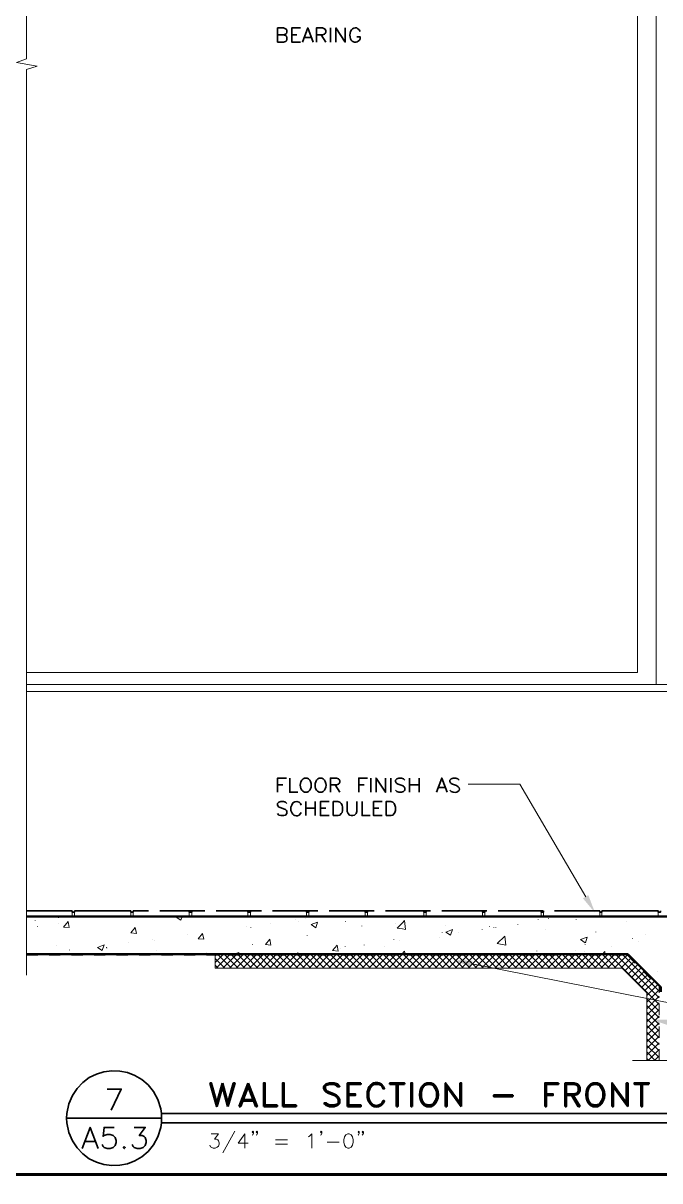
# Model space of a CAD drawing. Header units: inches. Extents: x 5 to 516, y -193 to 129.
# Drawn here: x 100.1 to 105.76, y -192.24 to -181.96 of the extents above; entities that cross this region are included whole.
import ezdxf

# ---------------------------------------------------------------- set-up
doc = ezdxf.new("R2010")
doc.units = ezdxf.units.IN
doc.header["$MEASUREMENT"] = 0
doc.linetypes.add('PDF_IMPORT', pattern=[1, 0.8, -0.2])
doc.layers.add('PDF8_Geometry', color=7, linetype='Continuous')
doc.layers.add('PDF8_Solid Fills', color=7, linetype='Continuous')

msp = doc.modelspace()

# ---------------------------------------------------------------- linework, layer by layer
at = {"layer": 'PDF8_Geometry', "lineweight": 15}
for points in [[(100.1299616, -190.4146721), (100.1299616, -182.3724493), (100.2244061, -182.3435605), (100.0399616, -182.3113384), (100.1299616, -182.2780047), (100.1299616, -175.1846712)], [(105.7244061, -187.8335605), (105.7244061, -180.6880046)], [(100.1299616, -187.7291163), (105.55774, -187.7291163), (105.55774, -180.8335605), (100.1299616, -180.8335605)], [(106.2455175, -187.8335605), (100.1299616, -187.8335605)], [(106.2455175, -187.895783), (100.1299616, -187.895783)], [(105.0988511, -189.7191166), (104.5132954, -188.7202276), (104.0532954, -188.7202276)], [(100.5355165, -189.8557833), (100.5355165, -189.8957833)], [(100.5555169, -189.8557833), (100.5555169, -189.8957833)], [(100.7144061, -189.8991166), (100.7144061, -189.8980055)], [(101.0555169, -189.8557833), (101.0555169, -189.8957833)], [(101.0766283, -189.8557833), (101.0766283, -189.8957833)], [(101.5021841, -189.9280055), (101.4610729, -189.9002277), (101.4710729, -189.8957832)], [(101.5021835, -189.9280055), (101.5132946, -189.8957832)], [(101.5766283, -189.8557833), (101.5766283, -189.8957833)], [(101.5977397, -189.8557833), (101.5977397, -189.8957833)], [(102.0744062, -189.9002277), (102.0744062, -189.8991166)], [(102.0977398, -189.8557833), (102.0977398, -189.8957833)], [(102.11885, -189.8557833), (102.11885, -189.8957833)], [(102.61885, -189.8557833), (102.61885, -189.8957833)], [(102.6388504, -189.8557833), (102.6388504, -189.8957833)], [(103.1399615, -189.8557833), (103.1399615, -189.8957833)], [(103.1599618, -189.8557833), (103.1599618, -189.8957833)], [(103.6599618, -189.8557833), (103.6599618, -189.8957833)], [(103.6810732, -189.8557833), (103.6810732, -189.8957833)], [(104.1810733, -189.8557833), (104.1810733, -189.8957833)], [(104.2021835, -189.8557833), (104.2021835, -189.8957833)], [(104.7021835, -189.8557833), (104.7021835, -189.8957833)], [(104.7232949, -189.8557833), (104.7232949, -189.8957833)], [(105.0210731, -189.8991166), (105.0210731, -189.8980055)], [(105.223295, -189.8557833), (105.223295, -189.8957833)], [(105.2432953, -189.8557833), (105.2432953, -189.8957833)], [(105.7432953, -189.8557833), (105.7432953, -189.8957833)], [(100.2066286, -189.93245), (100.2066286, -189.9313389)], [(100.2277388, -189.98245), (100.2277388, -189.9813388)], [(100.4155169, -189.9057833), (100.4155169, -189.9046722)], [(100.417739, -189.9546722), (100.417739, -189.9535611)], [(100.5088507, -189.99245), (100.4588507, -189.9880056), (100.4988507, -189.9402278)], [(100.5088498, -189.9924498), (100.4988498, -189.9402276)], [(101.106628, -190.0446721), (101.056628, -190.0402276), (101.096628, -189.9924499)], [(101.1066282, -190.0446722), (101.0966282, -189.99245)], [(102.0888501, -189.9846721), (102.0888501, -189.983561)], [(102.1221832, -189.9946722), (102.1221832, -189.9935611)], [(102.2977395, -189.9580054), (102.2977395, -189.9568943)], [(102.5188507, -189.9191166), (102.5188507, -189.9180055)], [(102.5499617, -189.9368943), (102.5499617, -189.9357832)], [(102.6132947, -189.9157832), (102.6132947, -189.9146721)], [(102.6999618, -189.9946722), (102.6588507, -189.9668945), (102.7166285, -189.9446722)], [(102.6999613, -189.9946722), (102.7166279, -189.9446722)], [(102.9644063, -189.9380053), (102.9644063, -189.9368942)], [(103.1099616, -189.9791165), (103.1099616, -189.9780054)], [(103.4088507, -189.9568943), (103.4088507, -189.9557832)], [(103.4244057, -189.9980054), (103.4699612, -190.0046721), (103.497739, -190.0091166)], [(103.4888509, -189.9302276), (103.469962, -189.9502276), (103.4244064, -189.9980054)], [(103.4977394, -190.0091167), (103.4888505, -189.9302278)], [(103.8544063, -189.9757833), (103.8544063, -189.9746722)], [(104.2432952, -189.9857832), (104.2432952, -189.984672)], [(104.2810726, -189.9946722), (104.2810726, -189.9935611)], [(104.2988508, -189.9946722), (104.2988508, -189.9935611)], [(104.4944063, -189.9680055), (104.4944063, -189.9668944)], [(104.56774, -189.9013387), (104.56774, -189.9002276)], [(104.6755168, -189.9235609), (104.6755168, -189.9224498)], [(104.7677398, -189.9113389), (104.7677398, -189.9102278)], [(105.0132945, -189.9202277), (105.0132945, -189.9191166)], [(105.4577389, -189.9391167), (105.4577389, -189.9380056)], [(101.2466282, -190.0957832), (101.2466282, -190.0946721)], [(101.5621833, -190.0546721), (101.5621833, -190.053561)], [(101.7044063, -190.0968945), (101.6544063, -190.09245), (101.6944063, -190.0446722)], [(101.6899616, -190.0580055), (101.6899616, -190.0568944)], [(101.7044066, -190.0968943), (101.6944066, -190.044672)], [(102.3021836, -190.1491165), (102.2521836, -190.1446721), (102.2921836, -190.0968943)], [(102.3021838, -190.1491166), (102.2921838, -190.0968944)], [(102.6232954, -190.0624498), (102.6232954, -190.0613387)], [(103.3944058, -190.0980056), (103.3944058, -190.0968945)], [(103.444406, -190.1057834), (103.444406, -190.1046723)], [(103.7955175, -190.0780056), (103.7955175, -190.0768945)], [(103.8221842, -190.0391166), (103.8221842, -190.0380055)], [(103.8977395, -190.0613387), (103.8566284, -190.033561), (103.9144062, -190.0113387)], [(103.897739, -190.0613387), (103.9144057, -190.0113387)], [(103.9710727, -190.0368944), (103.9710727, -190.0357833)], [(104.1788511, -190.0091167), (104.1788511, -190.0080056)], [(104.3877391, -190.1480055), (104.3132946, -190.1357833), (104.3788502, -190.0680055)], [(104.3877394, -190.1480056), (104.3788506, -190.0680056)], [(104.7432953, -190.0135609), (104.7432953, -190.0124498)], [(105.0955173, -190.1280055), (105.0532951, -190.1002278), (105.112184, -190.0780055)], [(105.0955179, -190.1280055), (105.1121845, -190.0780055)], [(105.1888508, -190.0324499), (105.1888508, -190.0313388)], [(105.5144067, -190.0891165), (105.5144067, -190.0880054)], [(105.6332953, -190.0513389), (105.6332953, -190.0502278)], [(100.3977387, -190.1557833), (100.3977387, -190.1546722)], [(100.5121842, -190.1924499), (100.5121842, -190.1913388)], [(100.8410721, -190.1691167), (100.8410721, -190.1680056)], [(100.8432954, -190.1746723), (100.8432954, -190.1735612)], [(101.0377399, -190.123561), (101.0377399, -190.1224499)], [(101.2688506, -190.1113387), (101.2688506, -190.1102276)], [(101.2877399, -190.193561), (101.2877399, -190.1924499)], [(102.1377393, -190.1457832), (102.1377393, -190.144672)], [(102.899962, -190.2013389), (102.8499619, -190.1968944), (102.889962, -190.1491167)], [(102.899961, -190.2013387), (102.889961, -190.1491165)], [(102.9199614, -190.1757833), (102.9199614, -190.1746722)], [(102.9610731, -190.1602276), (102.9610731, -190.1591165)], [(103.1288508, -190.1480056), (103.1288508, -190.1468945)], [(103.3099614, -190.1613389), (103.3099614, -190.1602278)], [(103.4655174, -190.2291165), (103.4877396, -190.2013387), (103.4932952, -190.2291165)], [(104.6655172, -190.2013387), (104.6655172, -190.2002276)], [(105.0110723, -190.2002276), (105.0110723, -190.1991165)], [(105.0855171, -190.2035611), (105.0855171, -190.20245)], [(105.0932957, -190.14245), (105.0932957, -190.1413388)], [(105.2466285, -190.2291165), (105.2677396, -190.2068943)], [(105.2710731, -190.2291165), (105.2677397, -190.2068943)], [(105.3266286, -190.1580054), (105.3266286, -190.1568943)], [(105.5721844, -190.1202278), (105.5721844, -190.1191167)], [(101.7332943, -190.2124499), (101.7332943, -190.2113388)], [(101.8077391, -190.303561), (101.8721835, -190.2391166)], [(101.8077391, -190.2446723), (101.8132947, -190.2391167)], [(101.8077391, -190.2391167), (101.8077391, -190.3535611)], [(101.8921835, -190.353561), (101.8077391, -190.2691165)], [(101.8166276, -190.353561), (101.9310721, -190.2391165)], [(101.9510723, -190.353561), (101.8355167, -190.2391165)], [(101.8755175, -190.353561), (101.989962, -190.2391165)], [(102.0099622, -190.353561), (101.8944066, -190.2391165)], [(101.9344063, -190.353561), (102.0488507, -190.2391165)], [(102.0688498, -190.353561), (101.9532942, -190.2391165)], [(101.9755168, -190.2291165), (102.016628, -190.2135609)], [(101.993295, -190.353561), (102.1077395, -190.2391165)], [(102.0110721, -190.2291165), (102.0166276, -190.2135609)], [(102.1277397, -190.353561), (102.0121841, -190.2391165)], [(102.0521838, -190.353561), (102.1666282, -190.2391165)], [(102.1866284, -190.353561), (102.072184, -190.2391165)], [(102.1110725, -190.353561), (102.225517, -190.2391165)], [(102.2455172, -190.353561), (102.1310727, -190.2391165)], [(102.1699613, -190.353561), (102.2844058, -190.2391165)], [(102.3044059, -190.353561), (102.1899615, -190.2391165)], [(102.2288501, -190.353561), (102.3432945, -190.2391165)], [(102.3632947, -190.353561), (102.2488502, -190.2391165)], [(102.28774, -190.353561), (102.4021844, -190.2391165)], [(102.4221835, -190.353561), (102.307739, -190.2391165)], [(102.3466276, -190.353561), (102.461072, -190.2391165)], [(102.4810722, -190.353561), (102.3666278, -190.2391165)], [(102.4055175, -190.353561), (102.5199619, -190.2391165)], [(102.5399621, -190.353561), (102.4255177, -190.2391165)], [(102.4644062, -190.353561), (102.5788507, -190.2391165)], [(102.5988509, -190.353561), (102.4844064, -190.2391165)], [(102.523295, -190.353561), (102.6377394, -190.2391165)], [(102.5399621, -190.213561), (102.5399621, -190.2124499)], [(102.6577396, -190.353561), (102.5432952, -190.2391165)], [(102.5821837, -190.353561), (102.6966282, -190.2391165)], [(102.7166284, -190.353561), (102.6021839, -190.2391165)], [(102.6410725, -190.353561), (102.755517, -190.2391165)], [(102.7755171, -190.353561), (102.6610727, -190.2391165)], [(102.6999613, -190.353561), (102.8144057, -190.2391165)], [(102.8344059, -190.353561), (102.7199614, -190.2391165)], [(102.75885, -190.353561), (102.8744056, -190.2391165)], [(102.8932947, -190.353561), (102.7788502, -190.2391165)], [(102.8177399, -190.353561), (102.9332955, -190.2391165)], [(102.9521834, -190.353561), (102.837739, -190.2391165)], [(102.8766287, -190.353561), (102.9921842, -190.2391165)], [(103.0110722, -190.353561), (102.8966277, -190.2391165)], [(102.9355174, -190.353561), (103.051073, -190.2391165)], [(103.0699621, -190.353561), (102.9555176, -190.2391165)], [(102.9944062, -190.353561), (103.1099617, -190.2391165)], [(103.1288508, -190.353561), (103.0144064, -190.2391165)], [(103.0532949, -190.353561), (103.1688505, -190.2391165)], [(103.1877396, -190.353561), (103.0732951, -190.2391165)], [(103.1132948, -190.353561), (103.2277392, -190.2391165)], [(103.2466283, -190.353561), (103.1321839, -190.2391165)], [(103.1721835, -190.353561), (103.286628, -190.2391165)], [(103.3055171, -190.353561), (103.1910726, -190.2391165)], [(103.2310723, -190.353561), (103.3455167, -190.2391165)], [(103.3644058, -190.353561), (103.2499614, -190.2391165)], [(103.2899622, -190.353561), (103.4044066, -190.2391165)], [(103.4244057, -190.353561), (103.3088501, -190.2391165)], [(103.3488509, -190.353561), (103.4632954, -190.2391165)], [(103.4832944, -190.353561), (103.46885, -190.3402276), (103.3677389, -190.2391165)], [(103.4077397, -190.353561), (103.5221841, -190.2391165)], [(103.5421843, -190.353561), (103.468851, -190.2813387), (103.4266288, -190.2391165)], [(103.4666284, -190.353561), (103.4688507, -190.3513387), (103.5810729, -190.2391165)], [(103.6010731, -190.353561), (103.4855175, -190.2391165)], [(103.5255172, -190.353561), (103.6399616, -190.2391165)], [(103.6599618, -190.353561), (103.5444063, -190.2391165)], [(103.584406, -190.353561), (103.6988504, -190.2391165)], [(103.7188506, -190.353561), (103.603295, -190.2391165)], [(103.6432947, -190.353561), (103.7577392, -190.2391165)], [(103.7777393, -190.353561), (103.6632949, -190.2391165)], [(103.7021835, -190.353561), (103.8166279, -190.2391165)], [(103.8366281, -190.353561), (103.7221837, -190.2391165)], [(103.7610722, -190.353561), (103.8755167, -190.2391165)], [(103.8955169, -190.353561), (103.7810724, -190.2391165)], [(103.8199621, -190.353561), (103.9344066, -190.2391165)], [(103.9544068, -190.353561), (103.8399623, -190.2391165)], [(103.8788509, -190.353561), (103.9932953, -190.2391165)], [(104.0132944, -190.353561), (103.8988499, -190.2391165)], [(103.9377396, -190.353561), (104.0521841, -190.2391165)], [(104.0721843, -190.353561), (103.9577398, -190.2391165)], [(103.9966284, -190.353561), (104.1110728, -190.2391165)], [(104.131073, -190.353561), (104.0166286, -190.2391165)], [(104.0555171, -190.353561), (104.1699616, -190.2391165)], [(104.1899618, -190.353561), (104.0755173, -190.2391165)], [(104.1144059, -190.353561), (104.2288504, -190.2391165)], [(104.2488505, -190.353561), (104.1344061, -190.2391165)], [(104.1732947, -190.353561), (104.2877391, -190.2391165)], [(104.3077393, -190.353561), (104.1932948, -190.2391165)], [(104.2321846, -190.353561), (104.346629, -190.2391165)], [(104.3666281, -190.353561), (104.2521836, -190.2391165)], [(104.2910722, -190.353561), (104.4055166, -190.2391165)], [(104.4255168, -190.353561), (104.3110724, -190.2391165)], [(104.3499621, -190.353561), (104.4655176, -190.2391165)], [(104.4844067, -190.353561), (104.3699623, -190.2391165)], [(104.4088508, -190.353561), (104.5244064, -190.2391165)], [(104.5432955, -190.353561), (104.428851, -190.2391165)], [(104.4677396, -190.353561), (104.5832951, -190.2391165)], [(104.6021842, -190.353561), (104.4877398, -190.2391165)], [(104.5266283, -190.353561), (104.6421839, -190.2391165)], [(104.661073, -190.353561), (104.5466285, -190.2391165)], [(104.5855171, -190.353561), (104.7010727, -190.2391165)], [(104.7199617, -190.353561), (104.6055173, -190.2391165)], [(104.6444059, -190.353561), (104.7599614, -190.2391165)], [(104.7788505, -190.353561), (104.664406, -190.2391165)], [(104.7044068, -190.353561), (104.8188513, -190.2391165)], [(104.8377393, -190.353561), (104.7232948, -190.2391165)], [(104.7632944, -190.353561), (104.8777389, -190.2391165)], [(104.896628, -190.353561), (104.7821836, -190.2391165)], [(104.802184, -190.2268944), (104.802184, -190.2257833)], [(104.8221843, -190.353561), (104.9366288, -190.2391165)], [(104.9555168, -190.353561), (104.8410723, -190.2391165)], [(104.8810731, -190.353561), (104.9955175, -190.2391165)], [(105.0155177, -190.353561), (104.8999622, -190.2391165)], [(104.9399618, -190.353561), (105.0544063, -190.2391165)], [(105.0744065, -190.353561), (104.9588509, -190.2391165)], [(104.9988506, -190.353561), (105.1132951, -190.2391165)], [(105.1332952, -190.353561), (105.0177397, -190.2391165)], [(105.0577394, -190.353561), (105.1721838, -190.2391165)], [(105.192184, -190.353561), (105.0766284, -190.2391165)], [(105.1166281, -190.353561), (105.2310726, -190.2391165)], [(105.2510728, -190.353561), (105.1355172, -190.2391165)], [(105.1755169, -190.353561), (105.2899613, -190.2391165)], [(105.3099615, -190.353561), (105.1944059, -190.2391165)], [(105.2344068, -190.353561), (105.3488512, -190.2391165)], [(105.3688503, -190.353561), (105.2544058, -190.2391165)], [(105.2932955, -190.353561), (105.40774, -190.2391165)], [(105.7510728, -190.6768945), (105.313295, -190.2391167)], [(105.3521843, -190.353561), (105.4666287, -190.2391165)], [(105.7510728, -190.6180054), (105.3721839, -190.2391165)], [(105.411073, -190.353561), (105.4977397, -190.2668943)], [(105.7510728, -190.5591167), (105.4310727, -190.2391166)], [(105.4455172, -190.3780056), (105.5266283, -190.2968944)], [(105.6410726, -190.5724499), (105.4221837, -190.353561), (101.8077391, -190.353561)], [(101.8332947, -190.353561), (101.8077392, -190.3280054)], [(104.0866281, -190.3146722), (109.9132955, -191.4657835), (110.4132956, -191.4657835)], [(105.4755171, -190.4068944), (105.5566282, -190.3268944)], [(105.504406, -190.4368943), (105.5855171, -190.3557832)], [(105.5344059, -190.4668945), (105.615517, -190.3857834)], [(105.7366289, -190.3813388), (105.7366289, -190.3802276)], [(105.5632947, -190.4957834), (105.6444058, -190.4146722)], [(105.5932958, -190.5257833), (105.6744069, -190.4446721)], [(105.6221835, -190.5546721), (105.7032946, -190.473561)], [(105.6410727, -190.5957832), (105.733295, -190.503561)], [(105.6410727, -190.6546723), (105.7510727, -190.5446723)], [(105.6410727, -190.57245), (105.6410727, -191.1724501)], [(105.6410727, -190.713561), (105.7510727, -190.603561)], [(105.6410727, -190.7724501), (105.7510727, -190.6624501)], [(105.6410727, -190.8313388), (105.7510727, -190.7213388)], [(105.7510728, -190.7357832), (105.6410728, -190.6257832)], [(105.7510728, -190.7946723), (105.6410728, -190.6846722)], [(105.6410727, -190.8902279), (105.7510727, -190.7802279)], [(105.7510728, -190.853561), (105.6410728, -190.743561)], [(105.7510728, -190.9124501), (105.6410728, -190.8035612)], [(105.6410727, -190.9491166), (105.7510727, -190.8391166)], [(105.6410727, -191.0080057), (105.7510727, -190.8980057)], [(105.7510728, -190.9713388), (105.6410728, -190.8624499)], [(105.7510728, -191.0302278), (105.6410728, -190.921339)], [(105.6410727, -191.0668944), (105.7510727, -190.9568944)], [(105.6410727, -191.1257835), (105.7510727, -191.0157835)], [(105.7510728, -191.0891166), (105.6410728, -190.9802277)], [(105.7510728, -191.1480056), (105.6410728, -191.0391168)], [(105.6410731, -191.0980056), (105.7144065, -191.1702278), (105.7510732, -191.1335611)], [(105.6410733, -191.1568945), (105.6555177, -191.1702278), (105.7510733, -191.0746723)], [(106.2899624, -191.2446723), (106.2632957, -191.1724501), (105.5132957, -191.1724501)], [(101.7710728, -191.8257833), (101.8366284, -191.8257833), (101.8010728, -191.8735611), (101.8188506, -191.8735611), (101.8310728, -191.8791166), (101.8366284, -191.8857833), (101.843295, -191.9035611), (101.843295, -191.9157833), (101.8366284, -191.9335611), (101.8255172, -191.9446722), (101.8077395, -191.9513389), (101.7899617, -191.9513389), (101.7710728, -191.9446722), (101.7655172, -191.9391167), (101.7599617, -191.9268944)], [(101.9799611, -191.8024501), (101.8732944, -191.9924501)], [(102.0688498, -191.9513389), (102.0688498, -191.8257833), (102.0099609, -191.9091167), (102.0988498, -191.9091167)], [(102.1466278, -191.8080057), (102.1410722, -191.8146724), (102.1344056, -191.8080057), (102.1410722, -191.8024501), (102.1466278, -191.8080057), (102.1466278, -191.8202279), (102.1410722, -191.8324501), (102.1344056, -191.8380057)], [(102.1821842, -191.8080057), (102.1766286, -191.8146724), (102.1699619, -191.8080057), (102.1766286, -191.8024501), (102.1821842, -191.8080057), (102.1821842, -191.8202279), (102.1766286, -191.8324501), (102.1699619, -191.8380057)], [(102.6344061, -191.8502279), (102.6466283, -191.8435612), (102.6644061, -191.8257834), (102.6644061, -191.951339)], [(102.7532947, -191.8080057), (102.7477391, -191.8146724), (102.7421836, -191.8080057), (102.7477391, -191.8024501), (102.7532947, -191.8080057), (102.7532947, -191.8202279), (102.7477391, -191.8324501), (102.7421836, -191.8380057)], [(103.086628, -191.8080057), (103.0810725, -191.8146724), (103.0755169, -191.8080057), (103.0810725, -191.8024501), (103.086628, -191.8080057), (103.086628, -191.8202279), (103.0810725, -191.8324501), (103.0755169, -191.8380057)], [(103.1232955, -191.8080057), (103.1166288, -191.8146724), (103.1110733, -191.8080057), (103.1166288, -191.8024501), (103.1232955, -191.8080057), (103.1232955, -191.8202279), (103.1166288, -191.8324501), (103.1110733, -191.8380057)], [(102.3432955, -191.8791167), (102.4499622, -191.8791167)], [(102.3432955, -191.9157833), (102.4499622, -191.9157833)], [(102.8010728, -191.8980057), (102.9088506, -191.8980057)]]:
    msp.add_lwpolyline(points, dxfattribs=at)
at = {"layer": 'PDF8_Geometry', "lineweight": 35}
for points in [[(102.3610726, -182.129116), (102.3610726, -182.0035604), (102.4144059, -182.0035604), (102.4321837, -182.0102271), (102.4388504, -182.0157826), (102.4444059, -182.0280048), (102.4444059, -182.0402271), (102.4388504, -182.0513382), (102.4321837, -182.0580048), (102.4144059, -182.0635604), (102.3610726, -182.0635604)], [(102.414406, -182.0635608), (102.4321838, -182.0691164), (102.4388504, -182.075783), (102.444406, -182.0868941), (102.444406, -182.1046719), (102.4388504, -182.1168941), (102.4321838, -182.1235608), (102.414406, -182.1291164), (102.3610727, -182.1291164)], [(102.5632953, -182.129116), (102.4866287, -182.129116), (102.4866287, -182.0035604), (102.5632953, -182.0035604)], [(102.4866287, -182.0635608), (102.5332953, -182.0635608)], [(102.5810727, -182.129116), (102.6288505, -182.0035604), (102.6766282, -182.129116)], [(102.7066288, -182.129116), (102.7066288, -182.0035604), (102.7599621, -182.0035604), (102.7777399, -182.0102271), (102.7844066, -182.0157826), (102.7899621, -182.0280048), (102.7899621, -182.0402271), (102.7844066, -182.0513382), (102.7777399, -182.0580048), (102.7599621, -182.0635604), (102.7066288, -182.0635604)], [(102.7477394, -182.0635608), (102.7899616, -182.1291164)], [(102.8310727, -182.0035599), (102.8310727, -182.1291154)], [(102.8788508, -182.129116), (102.8788508, -182.0035604), (102.9621841, -182.129116), (102.9621841, -182.0035604)], [(103.08774, -182.1113375), (103.0932956, -182.0991153), (103.0932956, -182.0813375), (103.0644067, -182.0813375)], [(102.5988509, -182.0868932), (102.6588509, -182.0868932)], [(102.3610726, -188.7913386), (102.3610726, -188.665783), (102.4388504, -188.665783)], [(102.3610726, -188.7257832), (102.4088503, -188.7257832)], [(102.4688505, -188.6657831), (102.4688505, -188.7913386), (102.5399616, -188.7913386)], [(102.6355175, -188.6724497), (102.6232953, -188.6657831), (102.5988509, -188.6657831), (102.5877398, -188.6724497), (102.5755175, -188.6835608)], [(102.7666278, -188.6724497), (102.7544056, -188.6657831), (102.7299612, -188.6657831), (102.7188501, -188.6724497), (102.7066278, -188.6835608)], [(102.8310727, -188.7913386), (102.8310727, -188.665783), (102.8855171, -188.665783), (102.9032949, -188.6724497), (102.9088505, -188.6780053), (102.9155171, -188.6902275), (102.9155171, -188.7013386), (102.9088505, -188.7135608), (102.9032949, -188.7191164), (102.8855171, -188.7257831), (102.8310727, -188.7257831)], [(102.8732955, -188.7257832), (102.9155177, -188.7913387)], [(103.0821838, -188.7913386), (103.0821838, -188.665783), (103.1588505, -188.665783)], [(103.0821838, -188.7257832), (103.1288505, -188.7257832)], [(103.1888506, -188.6657831), (103.1888506, -188.7913386)], [(103.2366287, -188.7913386), (103.2366287, -188.665783), (103.3199621, -188.7913386), (103.3199621, -188.665783)], [(103.367739, -188.6657831), (103.367739, -188.7913386)], [(103.4921841, -188.683561), (103.481073, -188.6724499), (103.4632952, -188.6657832), (103.4388507, -188.6657832), (103.421073, -188.6724499), (103.4088507, -188.683561), (103.4088507, -188.6957832), (103.4155174, -188.7080054), (103.421073, -188.713561), (103.4332952, -188.7191165), (103.4688508, -188.7313388), (103.481073, -188.7380054), (103.4866285, -188.743561), (103.4921841, -188.7557832), (103.4921841, -188.773561), (103.481073, -188.7846721), (103.4632952, -188.7913388), (103.4388507, -188.7913388), (103.421073, -188.7846721), (103.4088507, -188.773561)], [(103.5344057, -188.6657831), (103.5344057, -188.7913386)], [(103.5344057, -188.7257832), (103.6177391, -188.7257832)], [(103.6177391, -188.6657831), (103.6177391, -188.7913386)], [(103.772184, -188.7913386), (103.8199618, -188.665783), (103.8677396, -188.7913386)], [(103.7899622, -188.7491164), (103.8499622, -188.7491164)], [(103.975517, -188.683561), (103.9632948, -188.6724499), (103.945517, -188.6657832), (103.9210726, -188.6657832), (103.9032948, -188.6724499), (103.8921837, -188.683561), (103.8921837, -188.6957832), (103.8977392, -188.7080054), (103.9032948, -188.713561), (103.915517, -188.7191165), (103.9510726, -188.7313388)], [(102.5988509, -188.7913386), (102.6232953, -188.7913386), (102.6355175, -188.784672)], [(102.7299612, -188.7913386), (102.7544056, -188.7913386), (102.7666278, -188.784672)], [(103.9210726, -188.7913388), (103.9032948, -188.7846721), (103.8921837, -188.773561)], [(102.4444059, -188.8924499), (102.4321837, -188.8802276), (102.4144059, -188.8746721), (102.3910726, -188.8746721), (102.3732948, -188.8802276), (102.3610726, -188.8924499), (102.3610726, -188.9046721), (102.3666281, -188.9157832), (102.3732948, -188.9224499), (102.3844059, -188.9280054), (102.4210726, -188.9402276), (102.4321837, -188.9457832), (102.4388504, -188.9524499), (102.4444059, -188.963561), (102.4444059, -188.9813388), (102.4321837, -188.993561), (102.4144059, -188.9991165), (102.3910726, -188.9991165), (102.3732948, -188.993561), (102.3610726, -188.9813388)], [(102.4866287, -188.9046721), (102.479962, -188.9224499), (102.479962, -188.9524499)], [(102.569962, -188.9046721), (102.5632953, -188.8924499), (102.5521842, -188.8802277)], [(102.5521842, -188.993561), (102.5632953, -188.9813388), (102.569962, -188.9702277)], [(102.6110726, -188.874672), (102.6110726, -188.9991164)], [(102.6110726, -188.933561), (102.6944059, -188.933561)], [(102.6944059, -188.874672), (102.6944059, -188.9991164)], [(102.8199618, -188.9991164), (102.742184, -188.9991164), (102.742184, -188.874672), (102.8199618, -188.874672)], [(102.742184, -188.933561), (102.7899618, -188.933561)], [(102.9799612, -188.874672), (102.9799612, -188.9635608), (102.9866279, -188.9813386), (102.9988501, -188.9935609), (103.0166279, -188.9991164), (103.027739, -188.9991164), (103.0455168, -188.9935609), (103.057739, -188.9813386), (103.0644056, -188.9635608), (103.0644056, -188.874672)], [(103.1110726, -188.874672), (103.1110726, -188.9991164), (103.1832949, -188.9991164)], [(103.2899619, -188.9991164), (103.2132952, -188.9991164), (103.2132952, -188.874672), (103.2899619, -188.874672)], [(103.2132952, -188.933561), (103.2599619, -188.933561)], [(100.129961, -189.8457833), (100.5355165, -189.8457833), (100.5355165, -189.8557833), (100.5555166, -189.8557833), (100.5555166, -189.8457833)], [(101.0555169, -189.8457832), (100.5555169, -189.8457832)], [(101.0555169, -189.8457833), (101.0555169, -189.8557833), (101.076628, -189.8557833), (101.076628, -189.8457833)], [(101.5766283, -189.8457833), (101.5766283, -189.8557833), (101.5977394, -189.8557833), (101.5977394, -189.8457833)], [(102.0977398, -189.8457833), (102.0977398, -189.8557833), (102.1188509, -189.8557833), (102.1188509, -189.8457833)], [(102.61885, -189.8457833), (102.61885, -189.8557833), (102.6388501, -189.8557833), (102.6388501, -189.8457833)], [(103.1399615, -189.8457833), (103.1399615, -189.8557833), (103.1599615, -189.8557833), (103.1599615, -189.8457833)], [(103.6599618, -189.8457833), (103.6599618, -189.8557833), (103.6810729, -189.8557833), (103.6810729, -189.8457833)], [(104.1810733, -189.8457833), (104.1810733, -189.8557833), (104.2021844, -189.8557833), (104.2021844, -189.8457833)], [(104.7021835, -189.8457833), (104.7021835, -189.8557833), (104.7232947, -189.8557833), (104.7232947, -189.8457833)], [(105.223295, -189.8457833), (105.223295, -189.8557833), (105.243295, -189.8557833), (105.243295, -189.8457833)], [(105.7644067, -189.8457833), (105.7644067, -189.8557833), (105.7432956, -189.8557833), (105.7432956, -189.8457833), (105.2432956, -189.8457833)], [(100.8821838, -191.6157834), (100.9710727, -191.4280056), (100.8455172, -191.4280056)], [(100.4888504, -191.6446722), (100.4866281, -191.6857833), (100.4888504, -191.7268945)], [(101.3221837, -191.7680056), (101.3288504, -191.7268945), (101.3299615, -191.6857833), (101.3288504, -191.6446722), (101.3221837, -191.6035611)], [(101.3277394, -191.6446722), (107.7510729, -191.6446722)], [(101.3299615, -191.6857833), (100.4866281, -191.6857833)], [(101.3277394, -191.7280055), (107.7510729, -191.7280055)], [(100.6232953, -191.9557834), (100.6944064, -191.7680056), (100.7655175, -191.9557834)], [(100.9088505, -191.7680056), (100.8188505, -191.7680056), (100.8099616, -191.8480056), (100.8188505, -191.8391167), (100.8455172, -191.8302278), (100.873295, -191.8302278), (100.8999617, -191.8391167), (100.9177394, -191.8568945), (100.9266283, -191.8835612), (100.9266283, -191.901339), (100.9177394, -191.9280056), (100.8999617, -191.9468945), (100.873295, -191.9557834), (100.8455172, -191.9557834), (100.8188505, -191.9468945), (100.8099616, -191.9380056), (100.8010728, -191.9191167)], [(101.0866279, -191.7680056), (101.1855168, -191.7680056), (101.1321834, -191.8391167), (101.1588501, -191.8391167), (101.1766279, -191.8480056), (101.1855168, -191.8568945), (101.1944057, -191.8835612), (101.1944057, -191.901339), (101.1855168, -191.9280056), (101.167739, -191.9468945), (101.1410723, -191.9557834), (101.1132946, -191.9557834), (101.0866279, -191.9468945), (101.077739, -191.9380056), (101.0688501, -191.9191167)], [(100.6499609, -191.8924501), (100.7388498, -191.8924501)]]:
    msp.add_lwpolyline(points, dxfattribs=at)
for points in [[(102.8555173, -188.9991164), (102.8555173, -188.874672), (102.8966284, -188.874672), (102.9155173, -188.8802275), (102.9266284, -188.8924498), (102.9332951, -188.904672), (102.9388506, -188.9224498), (102.9388506, -188.9524498), (102.9332951, -188.9702275), (102.9266284, -188.9813387), (102.9155173, -188.9935609), (102.8966284, -188.9991164)], [(103.3255174, -188.9991164), (103.3255174, -188.874672), (103.3677396, -188.874672), (103.3855174, -188.8802275), (103.3977396, -188.8924498), (103.4032952, -188.904672), (103.4088507, -188.9224498), (103.4088507, -188.9524498), (103.4032952, -188.9702275), (103.3977396, -188.9813387), (103.3855174, -188.9935609), (103.3677396, -188.9991164)], [(100.9977392, -191.9380055), (100.9888503, -191.9468944), (100.9977392, -191.9557833), (101.0066281, -191.9468944)]]:
    msp.add_lwpolyline(points, close=True, dxfattribs=at)
at = {"layer": 'PDF8_Geometry', "lineweight": 50}
for points in [[(100.1299616, -189.8957831), (106.5477399, -189.8957831), (106.5477399, -190.5624499)], [(105.473295, -190.2291165), (100.1299611, -190.2291165)], [(105.7655178, -190.5624499), (105.7655178, -190.5213387), (105.4732955, -190.2291165)], [(101.9199619, -191.5813389), (101.871073, -191.4035611), (101.821073, -191.5813389), (101.7621841, -191.3735611), (101.771073, -191.3735611), (101.821073, -191.5513389), (101.871073, -191.3735611)], [(101.8710733, -191.3735611), (101.9199621, -191.5513389)], [(101.9199611, -191.5813389), (101.9799611, -191.3735611), (101.9699611, -191.3735611), (101.9199611, -191.5513389)], [(102.0988508, -191.3735611), (102.0199619, -191.5813389)], [(102.0988508, -191.3735613), (102.1788508, -191.5813391), (102.1688508, -191.5813391), (102.0988508, -191.4035613), (102.0299619, -191.5813391), (102.0199619, -191.5813391)], [(103.1010729, -191.3735612), (103.1010729, -191.3835612), (102.992184, -191.3835612), (102.992184, -191.571339), (103.1010729, -191.571339), (103.1010729, -191.581339), (102.982184, -191.581339)], [(103.1010734, -191.3735611), (102.9821845, -191.3735611), (102.9821845, -191.5813389)], [(103.1699614, -191.42245), (103.1599614, -191.45245), (103.1599614, -191.50245)], [(103.1699614, -191.50245), (103.1699614, -191.45245), (103.1799614, -191.42245), (103.1999614, -191.3935611), (103.2199614, -191.3835611), (103.2599614, -191.3835611), (103.2799614, -191.3935611), (103.2899614, -191.4035611), (103.2988503, -191.42245), (103.3088503, -191.42245), (103.2988503, -191.4035611), (103.2799614, -191.3835611)], [(103.4188503, -191.3835612), (103.4188503, -191.581339)], [(103.4288511, -191.3835612), (103.4288511, -191.581339), (103.4188511, -191.581339)], [(103.7455174, -191.3835611), (103.7255174, -191.3735611), (103.6866285, -191.3735611), (103.6666285, -191.3835611), (103.6466285, -191.4035611)], [(103.9932948, -191.5813391), (103.8644059, -191.4035613), (103.8644059, -191.5813391), (103.8544059, -191.5813391)], [(103.9932952, -191.5813389), (103.9932952, -191.3735611), (103.9844063, -191.3735611), (103.9844063, -191.5513389), (103.8544063, -191.3735611), (103.8544063, -191.5813389)], [(104.8566284, -191.3735612), (104.8566284, -191.3835612), (104.7477395, -191.3835612), (104.7477395, -191.581339), (104.7377395, -191.581339)], [(104.8566288, -191.3735611), (104.7377399, -191.3735611), (104.7377399, -191.5813389)], [(104.9266283, -191.48245), (104.9955172, -191.48245), (105.0255172, -191.47245), (105.0355172, -191.46245), (105.0455172, -191.44245), (105.0455172, -191.41245), (105.0355172, -191.3935611), (105.0255172, -191.3835611), (104.9955172, -191.3735611), (104.9166283, -191.3735611), (104.9166283, -191.5813389)], [(104.9266291, -191.4724501), (104.9955179, -191.4724501), (105.0255179, -191.4624501), (105.0355179, -191.4424501), (105.0355179, -191.4124501), (105.0255179, -191.3935612), (104.9955179, -191.3835612), (104.9266291, -191.3835612), (104.9266291, -191.581339), (104.9166291, -191.581339)], [(105.2244062, -191.3835611), (105.2044062, -191.3735611), (105.1644062, -191.3735611), (105.1444062, -191.3835611), (105.1244062, -191.4035611)], [(105.4721839, -191.5813389), (105.4721839, -191.3735611), (105.4621839, -191.3735611), (105.4621839, -191.5513389), (105.333295, -191.3735611), (105.333295, -191.5813389)], [(105.4721847, -191.5813391), (105.3432958, -191.4035613), (105.3432958, -191.5813391), (105.3332958, -191.5813391)], [(105.5910725, -191.3835612), (105.5910725, -191.581339)], [(105.6010732, -191.3835612), (105.6010732, -191.581339), (105.5910732, -191.581339)], [(102.0399621, -191.53245), (102.158851, -191.53245)], [(102.0488506, -191.5224501), (102.1488506, -191.5224501)], [(102.992184, -191.4724499), (103.0510729, -191.4724499), (103.0510729, -191.4824499), (102.992184, -191.4824499)], [(103.2799614, -191.5713389), (103.2988503, -191.5513389), (103.3088503, -191.53245), (103.2988503, -191.53245), (103.2899614, -191.5513389), (103.2799614, -191.5613389)], [(104.7477395, -191.4724499), (104.8077395, -191.4724499), (104.8077395, -191.4824499), (104.7477395, -191.4824499)], [(104.9755171, -191.4824501), (105.0355171, -191.581339), (105.0455171, -191.581339), (104.9855171, -191.4824501)], [(103.6866285, -191.5813389), (103.7255174, -191.5813389), (103.7455174, -191.5713389)], [(105.1644062, -191.5813389), (105.2044062, -191.5813389), (105.2244062, -191.5713389)]]:
    msp.add_lwpolyline(points, dxfattribs=at)
at = {"layer": 'PDF8_Geometry', "linetype": 'PDF_IMPORT', "lineweight": 35, "ltscale": 0.501111}
msp.add_lwpolyline([(105.223295, -189.8457832), (101.0766283, -189.8457832)], dxfattribs=at)
at = {"layer": 'PDF8_Geometry', "lineweight": 15}
for points in [[(100.8188509, -190.1468944), (100.8021843, -190.1968944), (100.7599621, -190.1691167)], [(102.9855165, -191.8257833), (102.9677387, -191.83245), (102.9566276, -191.8502278), (102.949961, -191.8791166), (102.949961, -191.8980055), (102.9566276, -191.9268944), (102.9677387, -191.9446722), (102.9855165, -191.9513389), (102.9977387, -191.9513389), (103.0155165, -191.9446722), (103.0277387, -191.9268944), (103.0332943, -191.8980055), (103.0332943, -191.8791166), (103.0277387, -191.8502278), (103.0155165, -191.83245), (102.9977387, -191.8257833)]]:
    msp.add_lwpolyline(points, close=True, dxfattribs=at)
at = {"layer": 'PDF8_Geometry', "linetype": 'PDF_IMPORT', "lineweight": 15, "ltscale": 0.085556}
msp.add_lwpolyline([(100.1299616, -190.2391167), (105.4688508, -190.2391167)], dxfattribs=at)
at = {"layer": 'PDF8_Geometry', "linetype": 'PDF_IMPORT', "lineweight": 15, "ltscale": 0.083281}
msp.add_lwpolyline([(105.4688507, -190.2391167), (105.7510732, -190.5202277)], dxfattribs=at)
at = {"layer": 'PDF8_Geometry', "linetype": 'PDF_IMPORT', "lineweight": 15, "ltscale": 0.083333}
msp.add_lwpolyline([(105.7510728, -191.1724499), (105.7510728, -190.5202277)], dxfattribs=at)
at = {"layer": 'PDF8_Geometry', "lineweight": 50}
for points in [[(102.2377397, -191.5813389), (102.2377397, -191.3735611), (102.2477397, -191.3735611), (102.2477397, -191.5713389), (102.3566286, -191.5713389), (102.3566286, -191.5813389)], [(102.4066285, -191.5813389), (102.4066285, -191.3735611), (102.4166285, -191.3735611), (102.4166285, -191.5713389), (102.5255174, -191.5713389), (102.5255174, -191.5813389)], [(102.773295, -191.5513391), (102.793295, -191.5713391), (102.823295, -191.5813391), (102.863295, -191.5813391), (102.8921839, -191.5713391), (102.9121839, -191.5513391), (102.9121839, -191.5224502), (102.9021839, -191.5024502), (102.8821839, -191.4824502), (102.863295, -191.4724502), (102.813295, -191.4524502), (102.793295, -191.4424502), (102.783295, -191.4224502), (102.783295, -191.4035613), (102.793295, -191.3935613), (102.823295, -191.3835613), (102.863295, -191.3835613), (102.8821839, -191.3935613), (102.8921839, -191.4035613), (102.9121839, -191.4035613), (102.8921839, -191.3835613), (102.863295, -191.3735613), (102.823295, -191.3735613), (102.793295, -191.3835613), (102.773295, -191.4035613), (102.773295, -191.4224502), (102.783295, -191.4424502), (102.793295, -191.4524502), (102.813295, -191.4624502), (102.863295, -191.4824502), (102.8821839, -191.4924502), (102.8921839, -191.5024502), (102.9021839, -191.5224502), (102.9021839, -191.5513391), (102.8921839, -191.5613391), (102.863295, -191.5713391), (102.823295, -191.5713391), (102.803295, -191.5613391), (102.793295, -191.5513391)], [(103.4877394, -191.3835611), (103.3588505, -191.3835611), (103.3588505, -191.3735611), (103.4877394, -191.3735611)], [(103.5577396, -191.5813389), (103.5577396, -191.3735611), (103.5477396, -191.3735611), (103.5477396, -191.5813389)], [(103.6966281, -191.3835612), (103.6666281, -191.3935612), (103.6466281, -191.4224501), (103.6366281, -191.4524501), (103.6366281, -191.5024501), (103.6466281, -191.5324501), (103.6666281, -191.561339), (103.6966281, -191.571339), (103.715517, -191.571339), (103.745517, -191.561339), (103.765517, -191.5324501), (103.775517, -191.5024501), (103.775517, -191.4524501), (103.765517, -191.4224501), (103.745517, -191.3935612), (103.715517, -191.3835612)], [(105.1744058, -191.3835612), (105.1444058, -191.3935612), (105.1244058, -191.4224501), (105.1144058, -191.4524501), (105.1144058, -191.5024501), (105.1244058, -191.5324501), (105.1444058, -191.561339), (105.1744058, -191.571339), (105.1944058, -191.571339), (105.2244058, -191.561339), (105.2432947, -191.5324501), (105.2532947, -191.5024501), (105.2532947, -191.4524501), (105.2432947, -191.4224501), (105.2244058, -191.3935612), (105.1944058, -191.3835612)], [(105.6599616, -191.3835611), (105.5310727, -191.3835611), (105.5310727, -191.3735611), (105.6599616, -191.3735611)], [(104.4499615, -191.4924501), (104.2810726, -191.4924501), (104.2810726, -191.4824501), (104.4499615, -191.4824501)]]:
    msp.add_lwpolyline(points, close=True, dxfattribs=at)
at = {"layer": 'PDF8_Geometry', "lineweight": 60}
msp.add_lwpolyline([(71.579958, -192.1857834), (116.5799616, -192.1857834)], dxfattribs=at)
at = {"layer": 'PDF8_Geometry', "lineweight": 35}
msp.add_ellipse((103.051514, -182.0660805), major_axis=(-0.000175, 0.0643482), ratio=0.7531074753, start_param=5.2401398266, end_param=8.3910169945, dxfattribs=at)
for points in [[(103.0099622, -182.0991153), (103.023203, -182.1348931), (103.0648141, -182.1430413), (103.08774, -182.1113375)], [(102.5755175, -188.6835608), (102.5531286, -188.718172), (102.5583509, -188.773172), (102.5988509, -188.7913386)], [(102.6355175, -188.784672), (102.6682953, -188.7600053), (102.6682953, -188.6970979), (102.6355175, -188.6724497)], [(102.7066278, -188.6835608), (102.6842389, -188.718172), (102.6894612, -188.773172), (102.7299612, -188.7913386)], [(102.7666278, -188.784672), (102.7994056, -188.7600053), (102.7994056, -188.6971164), (102.7666278, -188.6724497)], [(103.9510726, -188.7313388), (104.0029059, -188.7575239), (103.9708689, -188.800061), (103.9210726, -188.7913388)], [(102.5521842, -188.8802277), (102.5266102, -188.8637833), (102.4950361, -188.8763388), (102.4866287, -188.9046721)], [(102.479962, -188.9524499), (102.4886657, -188.9876166), (102.5146472, -189.0148018), (102.5521842, -188.993561)], [(101.3221837, -191.6035611), (101.2130356, -191.1291537), (100.5503504, -191.1624315), (100.4888504, -191.6446722)], [(100.4888504, -191.7268945), (100.5499244, -192.2092278), (101.2135171, -192.2423945), (101.3221837, -191.7680056)]]:
    msp.add_open_spline(points, degree=3, dxfattribs=at)
at = {"layer": 'PDF8_Geometry', "lineweight": 50}
for points in [[(103.2799614, -191.3835611), (103.2376095, -191.3538389), (103.1869058, -191.377987), (103.1699614, -191.42245)], [(103.6466285, -191.4035611), (103.6077397, -191.4586722), (103.6205174, -191.5581537), (103.6866285, -191.5813389)], [(103.7455174, -191.5713389), (103.8017026, -191.5285055), (103.8017026, -191.4263944), (103.7455174, -191.3835611)], [(105.1244062, -191.4035611), (105.0855173, -191.4586722), (105.0982951, -191.5581537), (105.1644062, -191.5813389)], [(105.2244062, -191.5713389), (105.279147, -191.5255796), (105.279147, -191.4293204), (105.2244062, -191.3835611)], [(103.1599614, -191.50245), (103.1705725, -191.560487), (103.2217206, -191.60895), (103.2799614, -191.5713389)], [(103.1699614, -191.50245), (103.1812206, -191.560987), (103.2246836, -191.5954315), (103.2799614, -191.5613389)]]:
    msp.add_open_spline(points, degree=3, dxfattribs=at)
at = {"layer": 'PDF8_Solid Fills', "lineweight": 50, "transparency": 33554559}
for points in [[(105.1221834, -189.7046722), (105.1821835, -189.8624499), (105.0744057, -189.733561)], [(104.0810728, -190.34245), (103.923295, -190.28245), (104.0921839, -190.2868945)], [(105.8488511, -190.8657833), (105.6888511, -190.81245), (105.85774, -190.8113389)]]:
    msp.add_solid(points, dxfattribs=at)

doc.saveas('drawing.dxf')
